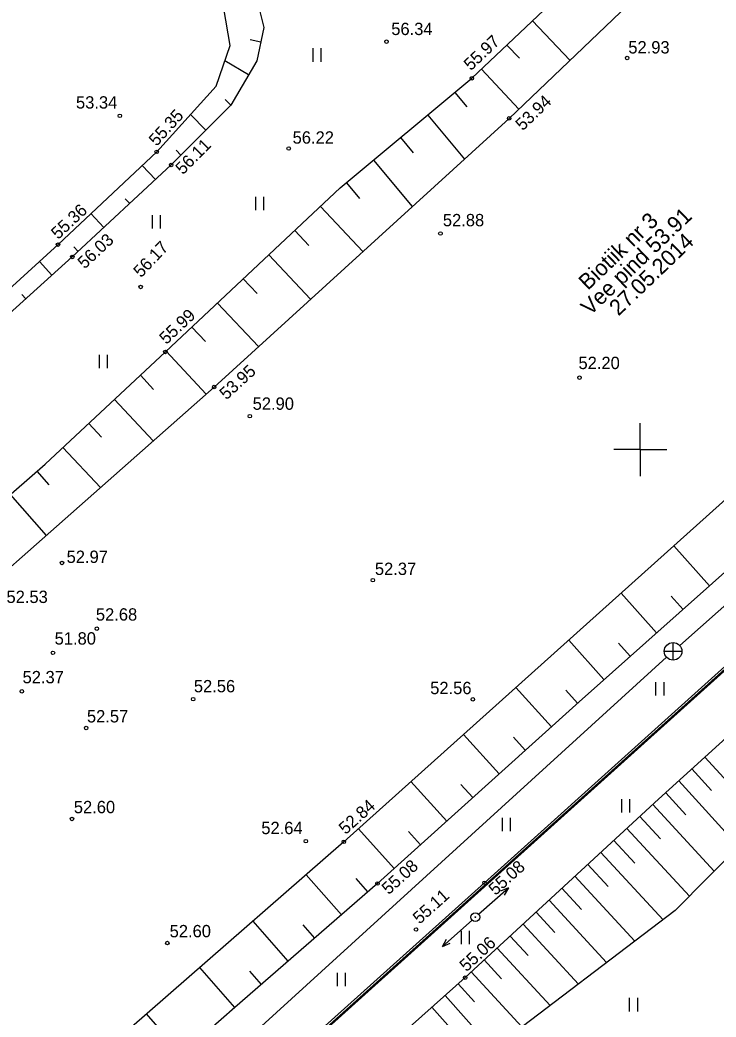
# Model space of a CAD drawing. Extents: x 639935 to 640355, y 6456229 to 6456709.
# Drawn here: x 640114.8 to 640154.3, y 6456317.8 to 6456374.4 of the extents above; entities that cross this region are included whole.
import ezdxf

# ---------------------------------------------------------------- set-up
doc = ezdxf.new("R2010")
doc.units = 0
for name, color, linetype in [('AED', 7, 'Continuous'), ('HALJASTUS', 7, 'Continuous'), ('KKAEV', 7, 'Continuous'), ('KORGUS', 7, 'Continuous'), ('KTRASS', 7, 'Continuous'), ('MPOHULIIN', 7, 'Continuous'), ('PIIR', 7, 'Continuous'), ('POST', 7, 'Continuous'), ('RELJEEF', 7, 'Continuous'), ('VEEKOGU', 7, 'Continuous'), ('VORK', 7, 'Continuous')]:
    doc.layers.add(name, color=color, linetype=linetype)

msp = doc.modelspace()

# ---------------------------------------------------------------- linework, layer by layer
at = {"layer": 'AED'}
msp.add_lwpolyline([(640164.583, 6456551.518), (640162.859, 6456553.472), (640113.293, 6456508.646), (640016.037, 6456420.573), (640016.334, 6456388.175), (640033.391, 6456360.662), (640044.691, 6456344.502), (640046.569, 6456342.426), (640077.306, 6456313.311), (640079.111, 6456311.648), (640099.433, 6456293.137), (640104.063, 6456292.115), (640141.167, 6456325.424), (640179.994, 6456360.395), (640191.108, 6456370.377), (640211.526, 6456388.631), (640220.826, 6456396.969), (640222.192, 6456401.668)], dxfattribs=at)
at = {"layer": 'HALJASTUS'}
for p, q in [((640131.442, 6456372.773), (640131.442, 6456372.012)), ((640131.897, 6456372.773), (640131.897, 6456372.012)), ((640128.188, 6456364.352), (640128.188, 6456363.591)), ((640128.643, 6456364.352), (640128.643, 6456363.591)), ((640122.319, 6456363.3), (640122.319, 6456362.539)), ((640122.774, 6456363.3), (640122.774, 6456362.539)), ((640119.321, 6456355.389), (640119.321, 6456354.628)), ((640119.776, 6456355.389), (640119.776, 6456354.628)), ((640150.875, 6456336.806), (640150.875, 6456336.045)), ((640151.33, 6456336.806), (640151.33, 6456336.045)), ((640148.93, 6456330.171), (640148.93, 6456329.41)), ((640149.385, 6456330.171), (640149.385, 6456329.41)), ((640142.167, 6456329.119), (640142.167, 6456328.358)), ((640142.622, 6456329.119), (640142.622, 6456328.358)), ((640139.839, 6456322.707), (640139.839, 6456321.946)), ((640140.294, 6456322.707), (640140.294, 6456321.946)), ((640132.821, 6456320.315), (640132.821, 6456319.554)), ((640133.276, 6456320.315), (640133.276, 6456319.554)), ((640149.382, 6456318.891), (640149.382, 6456318.13)), ((640149.837, 6456318.891), (640149.837, 6456318.13))]:
    msp.add_line(p, q, dxfattribs=at)
at = {"layer": 'KKAEV'}
for p, q in [((640151.363, 6456338.559), (640152.363, 6456338.559)), ((640151.863, 6456338.059), (640151.863, 6456339.059))]:
    msp.add_line(p, q, dxfattribs=at)
msp.add_circle((640151.863, 6456338.559), 0.5, dxfattribs=at)
at = {"layer": 'KORGUS'}
for centre in [(640135.611, 6456373.15), (640149.258, 6456372.224), (640140.451, 6456371.07), (640120.487, 6456368.943), (640142.566, 6456368.795), (640122.582, 6456366.901), (640130.066, 6456367.083), (640123.403, 6456366.153), (640138.67, 6456362.263), (640116.986, 6456361.633), (640117.793, 6456360.931), (640121.67, 6456359.233), (640123.074, 6456355.542), (640146.553, 6456354.089), (640125.841, 6456353.554), (640127.859, 6456351.9), (640117.213, 6456343.572), (640134.839, 6456342.594), (640119.187, 6456339.842), (640116.7, 6456338.475), (640114.933, 6456336.287), (640124.646, 6456335.845), (640140.511, 6456335.83), (640118.582, 6456334.209), (640117.779, 6456329.048), (640131.035, 6456327.785), (640133.192, 6456327.747), (640141.167, 6456325.424), (640135.103, 6456325.384), (640137.285, 6456322.773), (640123.188, 6456322.008), (640140.07, 6456320.045)]:
    msp.add_circle(centre, 0.1, dxfattribs=at)
at = {"layer": 'KTRASS'}
for p, q in [((640152.237, 6456338.891), (640185.792, 6456368.684)), ((640116.781, 6456306.608), (640151.493, 6456338.222))]:
    msp.add_line(p, q, dxfattribs=at)
at = {"layer": 'MPOHULIIN'}
for p, q in [((640140.836, 6456323.643), (640142.522, 6456325.132)), ((640142.522, 6456325.132), (640142.085, 6456324.946)), ((640142.522, 6456325.132), (640142.282, 6456324.722)), ((640140.462, 6456323.311), (640138.78, 6456321.817)), ((640140.649, 6456323.477), (640140.649, 6456323.477)), ((640140.649, 6456323.477), (640140.649, 6456323.477)), ((640138.78, 6456321.817), (640139.019, 6456322.228)), ((640138.78, 6456321.817), (640139.217, 6456322.004))]:
    msp.add_line(p, q, dxfattribs=at)
at = {"layer": 'PIIR'}
for points in [[(640244.48, 6456636.43), (640210.34, 6456446.88), (640223.9, 6456399.77), (640100.76, 6456288.92), (640032.7, 6456361.37), (640015.01, 6456419.96), (640095.91, 6456493.23), (640046.38, 6456546.87), (640082.39, 6456610.33), (640129.21, 6456652.47)], [(640129.27, 6456652.45), (640082.45, 6456610.31), (640046.42, 6456546.85), (640095.96, 6456493.19), (640015.04, 6456419.94), (640032.73, 6456361.33), (640100.8, 6456288.87), (640223.94, 6456399.73), (640210.39, 6456446.84), (640225.64, 6456531.7), (640164.15, 6456601.61), (640170.59, 6456607.72)]]:
    msp.add_lwpolyline(points, close=True, dxfattribs=at)
at = {"layer": 'POST'}
for radius in [0.25, 0.0234]:
    msp.add_circle((640140.649, 6456323.477), radius, dxfattribs=at)
at = {"layer": 'RELJEEF'}
for p, q in [((640143.853, 6456374.289), (640143.853, 6456374.289)), ((640143.896, 6456374.33), (640146.015, 6456372.09)), ((640143.127, 6456373.602), (640143.127, 6456373.602)), ((640128.483, 6456373.117), (640127.874, 6456373.245)), ((640142.4, 6456372.915), (640142.4, 6456372.915)), ((640142.443, 6456372.955), (640143.152, 6456372.206)), ((640127.795, 6456371.267), (640126.452, 6456372.054)), ((640141.674, 6456372.227), (640141.674, 6456372.227)), ((640140.948, 6456371.54), (640140.948, 6456371.54)), ((640140.99, 6456371.58), (640143.123, 6456369.327)), ((640140.208, 6456370.867), (640140.208, 6456370.867)), ((640139.44, 6456370.227), (640139.44, 6456370.227)), ((640139.485, 6456370.265), (640140.16, 6456369.455)), ((640126.783, 6456369.543), (640126.467, 6456369.858)), ((640138.671, 6456369.587), (640138.671, 6456369.587)), ((640125.368, 6456368.128), (640124.491, 6456369.006)), ((640137.903, 6456368.947), (640137.903, 6456368.947)), ((640137.948, 6456368.985), (640140.031, 6456366.485)), ((640137.135, 6456368.307), (640137.135, 6456368.307)), ((640136.367, 6456367.667), (640136.367, 6456367.667)), ((640136.412, 6456367.704), (640137.125, 6456366.849)), ((640123.954, 6456366.714), (640123.685, 6456366.984)), ((640135.598, 6456367.027), (640135.598, 6456367.027)), ((640134.83, 6456366.386), (640134.83, 6456366.386)), ((640134.875, 6456366.424), (640137.072, 6456363.788)), ((640122.51, 6456365.331), (640121.764, 6456366.131)), ((640134.062, 6456365.746), (640134.062, 6456365.746)), ((640133.339, 6456365.144), (640134.09, 6456364.243)), ((640133.294, 6456365.106), (640133.294, 6456365.106)), ((640121.048, 6456363.967), (640120.801, 6456364.231)), ((640132.549, 6456364.439), (640132.549, 6456364.439)), ((640131.82, 6456363.755), (640131.82, 6456363.755)), ((640131.863, 6456363.795), (640134.268, 6456361.234)), ((640119.585, 6456362.602), (640118.852, 6456363.389)), ((640131.091, 6456363.07), (640131.091, 6456363.07)), ((640130.362, 6456362.386), (640130.362, 6456362.386)), ((640130.405, 6456362.426), (640131.2, 6456361.58)), ((640118.123, 6456361.238), (640117.88, 6456361.498)), ((640129.633, 6456361.701), (640129.633, 6456361.701)), ((640116.643, 6456359.893), (640115.935, 6456360.676)), ((640128.904, 6456361.017), (640128.904, 6456361.017)), ((640128.947, 6456361.057), (640131.311, 6456358.539)), ((640128.175, 6456360.332), (640128.175, 6456360.332)), ((640127.446, 6456359.648), (640127.446, 6456359.648)), ((640127.489, 6456359.688), (640128.27, 6456358.856)), ((640126.717, 6456358.963), (640126.717, 6456358.963)), ((640115.159, 6456358.553), (640114.925, 6456358.812)), ((640125.988, 6456358.279), (640125.988, 6456358.279)), ((640126.031, 6456358.319), (640128.355, 6456355.845)), ((640125.259, 6456357.594), (640125.259, 6456357.594)), ((640124.53, 6456356.909), (640124.53, 6456356.909)), ((640124.573, 6456356.95), (640125.341, 6456356.132)), ((640123.801, 6456356.225), (640123.801, 6456356.225)), ((640123.072, 6456355.54), (640123.072, 6456355.54)), ((640123.115, 6456355.581), (640125.392, 6456353.157)), ((640122.341, 6456354.858), (640122.341, 6456354.858)), ((640121.61, 6456354.176), (640121.61, 6456354.176)), ((640121.653, 6456354.217), (640122.396, 6456353.419)), ((640120.878, 6456353.495), (640120.878, 6456353.495)), ((640120.147, 6456352.813), (640120.147, 6456352.813)), ((640120.19, 6456352.853), (640122.385, 6456350.499)), ((640119.415, 6456352.131), (640119.415, 6456352.131)), ((640118.684, 6456351.449), (640118.684, 6456351.449)), ((640118.727, 6456351.489), (640119.447, 6456350.717)), ((640117.953, 6456350.767), (640117.953, 6456350.767)), ((640117.221, 6456350.085), (640117.221, 6456350.085)), ((640117.264, 6456350.125), (640119.387, 6456347.848)), ((640116.49, 6456349.403), (640116.49, 6456349.403)), ((640115.743, 6456348.738), (640115.743, 6456348.738)), ((640115.788, 6456348.776), (640116.462, 6456348.002)), ((640114.989, 6456348.081), (640114.989, 6456348.081)), ((640114.28, 6456347.462), (640116.312, 6456345.13)), ((640153.922, 6456342.265), (640151.904, 6456344.537)), ((640153.966, 6456342.304), (640153.966, 6456342.304)), ((640150.932, 6456339.608), (640148.927, 6456341.865)), ((640152.427, 6456340.937), (640151.757, 6456341.691)), ((640153.219, 6456341.64), (640153.219, 6456341.64)), ((640152.471, 6456340.976), (640152.471, 6456340.976)), ((640151.724, 6456340.311), (640151.724, 6456340.311)), ((640147.942, 6456336.951), (640145.949, 6456339.194)), ((640150.976, 6456339.647), (640150.976, 6456339.647)), ((640149.437, 6456338.28), (640148.771, 6456339.03)), ((640150.229, 6456338.983), (640150.229, 6456338.983)), ((640149.481, 6456338.319), (640149.481, 6456338.319)), ((640148.734, 6456337.654), (640148.734, 6456337.654)), ((640147.986, 6456336.99), (640147.986, 6456336.99)), ((640144.963, 6456334.282), (640142.955, 6456336.507)), ((640146.448, 6456335.622), (640145.78, 6456336.362)), ((640147.239, 6456336.326), (640147.239, 6456336.326)), ((640146.492, 6456335.661), (640146.492, 6456335.661)), ((640145.749, 6456334.991), (640145.749, 6456334.991)), ((640145.007, 6456334.321), (640145.007, 6456334.321)), ((640141.994, 6456331.602), (640139.978, 6456333.836)), ((640143.478, 6456332.942), (640142.808, 6456333.685)), ((640144.265, 6456333.651), (640144.265, 6456333.651)), ((640143.522, 6456332.981), (640143.522, 6456332.981)), ((640142.78, 6456332.311), (640142.78, 6456332.311)), ((640153.666, 6456332.556), (640156.98, 6456328.908)), ((640152.926, 6456331.883), (640154.043, 6456330.654)), ((640142.037, 6456331.641), (640142.037, 6456331.641)), ((640152.186, 6456331.211), (640155.572, 6456327.483)), ((640139.024, 6456328.922), (640137.001, 6456331.164)), ((640140.509, 6456330.262), (640139.836, 6456331.008)), ((640141.295, 6456330.972), (640141.295, 6456330.972)), ((640140.552, 6456330.302), (640140.552, 6456330.302)), ((640151.446, 6456330.538), (640152.587, 6456329.283)), ((640139.81, 6456329.632), (640139.81, 6456329.632)), ((640150.708, 6456329.863), (640154.193, 6456326.088)), ((640139.068, 6456328.962), (640139.068, 6456328.962)), ((640149.973, 6456329.185), (640151.145, 6456327.915)), ((640136.054, 6456326.243), (640134.023, 6456328.493)), ((640149.238, 6456328.507), (640152.786, 6456324.663)), ((640137.539, 6456327.582), (640136.863, 6456328.331)), ((640138.325, 6456328.292), (640138.325, 6456328.292)), ((640148.504, 6456327.829), (640149.696, 6456326.536)), ((640137.583, 6456327.622), (640137.583, 6456327.622)), ((640136.84, 6456326.952), (640136.84, 6456326.952)), ((640147.769, 6456327.15), (640151.295, 6456323.33)), ((640136.098, 6456326.282), (640136.098, 6456326.282)), ((640147.034, 6456326.472), (640148.188, 6456325.222)), ((640133.052, 6456323.599), (640131.061, 6456325.887)), ((640134.561, 6456324.912), (640133.897, 6456325.676)), ((640135.356, 6456325.612), (640135.356, 6456325.612)), ((640146.299, 6456325.794), (640149.695, 6456322.115)), ((640134.605, 6456324.951), (640134.605, 6456324.951)), ((640145.564, 6456325.116), (640146.674, 6456323.913)), ((640144.829, 6456324.438), (640148.095, 6456320.899)), ((640133.851, 6456324.294), (640133.851, 6456324.294)), ((640130.035, 6456320.973), (640128.047, 6456323.257)), ((640133.097, 6456323.638), (640133.097, 6456323.638)), ((640144.094, 6456323.759), (640145.161, 6456322.603)), ((640131.544, 6456322.286), (640130.881, 6456323.048)), ((640132.342, 6456322.981), (640132.342, 6456322.981)), ((640143.36, 6456323.081), (640146.495, 6456319.684)), ((640131.588, 6456322.325), (640131.588, 6456322.325)), ((640142.625, 6456322.403), (640143.648, 6456321.294)), ((640130.834, 6456321.668), (640130.834, 6456321.668)), ((640141.89, 6456321.725), (640144.895, 6456318.469)), ((640130.079, 6456321.012), (640130.079, 6456321.012)), ((640141.155, 6456321.046), (640142.135, 6456319.985)), ((640127.018, 6456318.347), (640125.024, 6456320.619)), ((640128.526, 6456319.66), (640127.864, 6456320.421)), ((640129.325, 6456320.355), (640129.325, 6456320.355)), ((640140.42, 6456320.368), (640143.295, 6456317.254)), ((640128.571, 6456319.699), (640128.571, 6456319.699)), ((640139.679, 6456319.697), (640140.598, 6456318.665)), ((640127.817, 6456319.042), (640127.817, 6456319.042)), ((640138.932, 6456319.032), (640141.637, 6456315.995)), ((640127.062, 6456318.386), (640127.062, 6456318.386)), ((640138.186, 6456318.367), (640139.09, 6456317.352)), ((640124.011, 6456315.709), (640122.011, 6456317.989))]:
    msp.add_line(p, q, dxfattribs=at)
for points in [[(640087.408, 6456323.422), (640101.002, 6456335.891), (640116.251, 6456349.18), (640123.074, 6456355.542), (640132.985, 6456364.849), (640140.451, 6456371.07), (640156.757, 6456386.5), (640178.004, 6456405.542), (640185.879, 6456413.821), (640190.926, 6456417.892), (640194.898, 6456420.92), (640198.426, 6456421.894)], [(640226.423, 6456401.094), (640226.253, 6456398.425), (640223.208, 6456388.965), (640216.644, 6456381.56), (640207.581, 6456373.672), (640198.296, 6456365.807), (640189.688, 6456358.731), (640182.503, 6456351.712), (640173.095, 6456343.142), (640165.521, 6456336.592), (640159.558, 6456331.517), (640151.99, 6456323.858), (640141.482, 6456315.877), (640132.612, 6456307.464), (640126.187, 6456300.833), (640116.858, 6456293.804), (640108.904, 6456289.13), (640104.171, 6456286.651), (640091.505, 6456290.048), (640071.014, 6456304.708), (640061.52, 6456314.27), (640025.033, 6456359.399)], [(640226.423, 6456401.094), (640221.128, 6456395.889), (640218.879, 6456391.743), (640216.887, 6456389.333), (640212.514, 6456384.989), (640201.87, 6456375.532), (640192.504, 6456366.897), (640182.893, 6456358.49), (640171.944, 6456348.775), (640161.144, 6456339.349), (640151.035, 6456330.165), (640140.07, 6456320.045), (640131.637, 6456312.533), (640122.416, 6456303.741), (640112.297, 6456296.325), (640107.392, 6456292.173)], [(640207.808, 6456389.914), (640197.357, 6456380.647), (640187.726, 6456372.259), (640177.89, 6456363.505), (640167.215, 6456354.09), (640155.995, 6456344.107), (640146.537, 6456335.702), (640135.103, 6456325.384), (640127.02, 6456318.349), (640116.156, 6456308.816), (640107.955, 6456301.468), (640103.611, 6456297.904), (640099.17, 6456298.357), (640095.297, 6456301.653), (640091.75, 6456305.471), (640085.405, 6456313.38), (640083.721, 6456318.001), (640085.422, 6456321.801), (640087.408, 6456323.422)], [(640114.694, 6456388.283), (640117.313, 6456387.103), (640120.809, 6456384.274), (640123.649, 6456381.721), (640126.44, 6456378.847), (640128.143, 6456376.006), (640128.659, 6456373.96), (640128.263, 6456372.066), (640126.789, 6456369.549), (640123.403, 6456366.163), (640117.793, 6456360.931), (640106.071, 6456350.348)]]:
    msp.add_lwpolyline(points, dxfattribs=at)
at = {"layer": 'VEEKOGU'}
for points in [[(640089.481, 6456321.249), (640103.241, 6456333.574), (640125.841, 6456353.554), (640142.566, 6456368.795), (640158.982, 6456384.478), (640180.112, 6456403.684), (640189.493, 6456412.356), (640194.281, 6456414.225), (640198.026, 6456415.833), (640202.755, 6456414.448), (640207.874, 6456410.2), (640211.505, 6456405.181), (640212.463, 6456401.425), (640211.024, 6456398.286), (640207.393, 6456394.27), (640186.047, 6456375.172), (640133.192, 6456327.747), (640103.29, 6456301.651), (640098.211, 6456302.837), (640088.57, 6456315.44), (640089.481, 6456321.249)], [(640105.549, 6456351.22), (640116.986, 6456361.633), (640122.582, 6456366.901), (640125.961, 6456370.627), (640126.756, 6456372.937), (640126.389, 6456375.02), (640125.132, 6456376.646), (640117.45, 6456382.936), (640113.611, 6456385.368)]]:
    msp.add_lwpolyline(points, dxfattribs=at)
at = {"layer": 'VORK'}
for q in [(640150, 6456351.5), (640148.5, 6456350), (640151.5, 6456350), (640150, 6456348.5)]:
    msp.add_line((640150, 6456350), q, dxfattribs=at)

# ---------------------------------------------------------------- texts
at = {"layer": 'KORGUS'}
for s, p in [('56.34', (640135.882, 6456373.523)), (' 52.93', (640149.065, 6456372.478)), (' 53.34', (640117.744, 6456369.351)), ('56.22', (640130.289, 6456367.361)), (' 52.88', (640138.549, 6456362.674)), (' 52.20', (640146.239, 6456354.572)), (' 52.90', (640127.762, 6456352.262)), (' 52.97', (640117.213, 6456343.572)), (' 52.37', (640134.694, 6456342.89)), (' 52.53', (640113.803, 6456341.3)), (' 52.68', (640118.873, 6456340.301)), ('51.80', (640116.794, 6456338.941)), (' 52.37', (640114.716, 6456336.746)), (' 52.56', (640124.429, 6456336.232)), (' 52.56', (640137.83, 6456336.129)), (' 52.57', (640118.365, 6456334.523)), (' 52.60', (640117.622, 6456329.374)), (' 52.64', (640128.253, 6456328.187)), (' 52.60', (640123.055, 6456322.334))]:
    msp.add_text(s, height=0.7, dxfattribs=at).set_placement(p)
for s, rotation, p in [('55.97', 43.4189, (640140.396, 6456371.465)), ('53.94', 43.6918, (640143.333, 6456368.058)), ('55.35', 47.796, (640122.581, 6456367.177)), ('56.11', 45, (640124.063, 6456365.564)), ('55.36', 43.2707, (640116.993, 6456361.893)), ('56.03', 43.0032, (640118.491, 6456360.22)), ('56.17', 46.6023, (640121.693, 6456359.72)), ('55.99', 43.1999, (640123.128, 6456355.935)), ('53.95', 42.342, (640126.533, 6456352.79)), ('52.84', 41.9006, (640133.293, 6456328.131)), ('55.08', 42.063, (640135.731, 6456324.716)), ('55.08', 42.009, (640141.787, 6456324.675)), ('55.11', 41.915, (640137.489, 6456323.045)), ('55.06', 42.705, (640140.148, 6456320.343))]:
    msp.add_text(s, height=0.7, rotation=rotation, dxfattribs=at).set_placement(p)
at = {"layer": 'VEEKOGU'}
for s, p in [('Vee pind 53.91', (640147.16, 6456357.567)), ('Biotiik nr 3', (640147.032, 6456359.002)), ('27.05.2014', (640148.767, 6456357.549))]:
    msp.add_text(s, height=0.9, rotation=43.7677, dxfattribs=at).set_placement(p)

doc.saveas('drawing.dxf')
